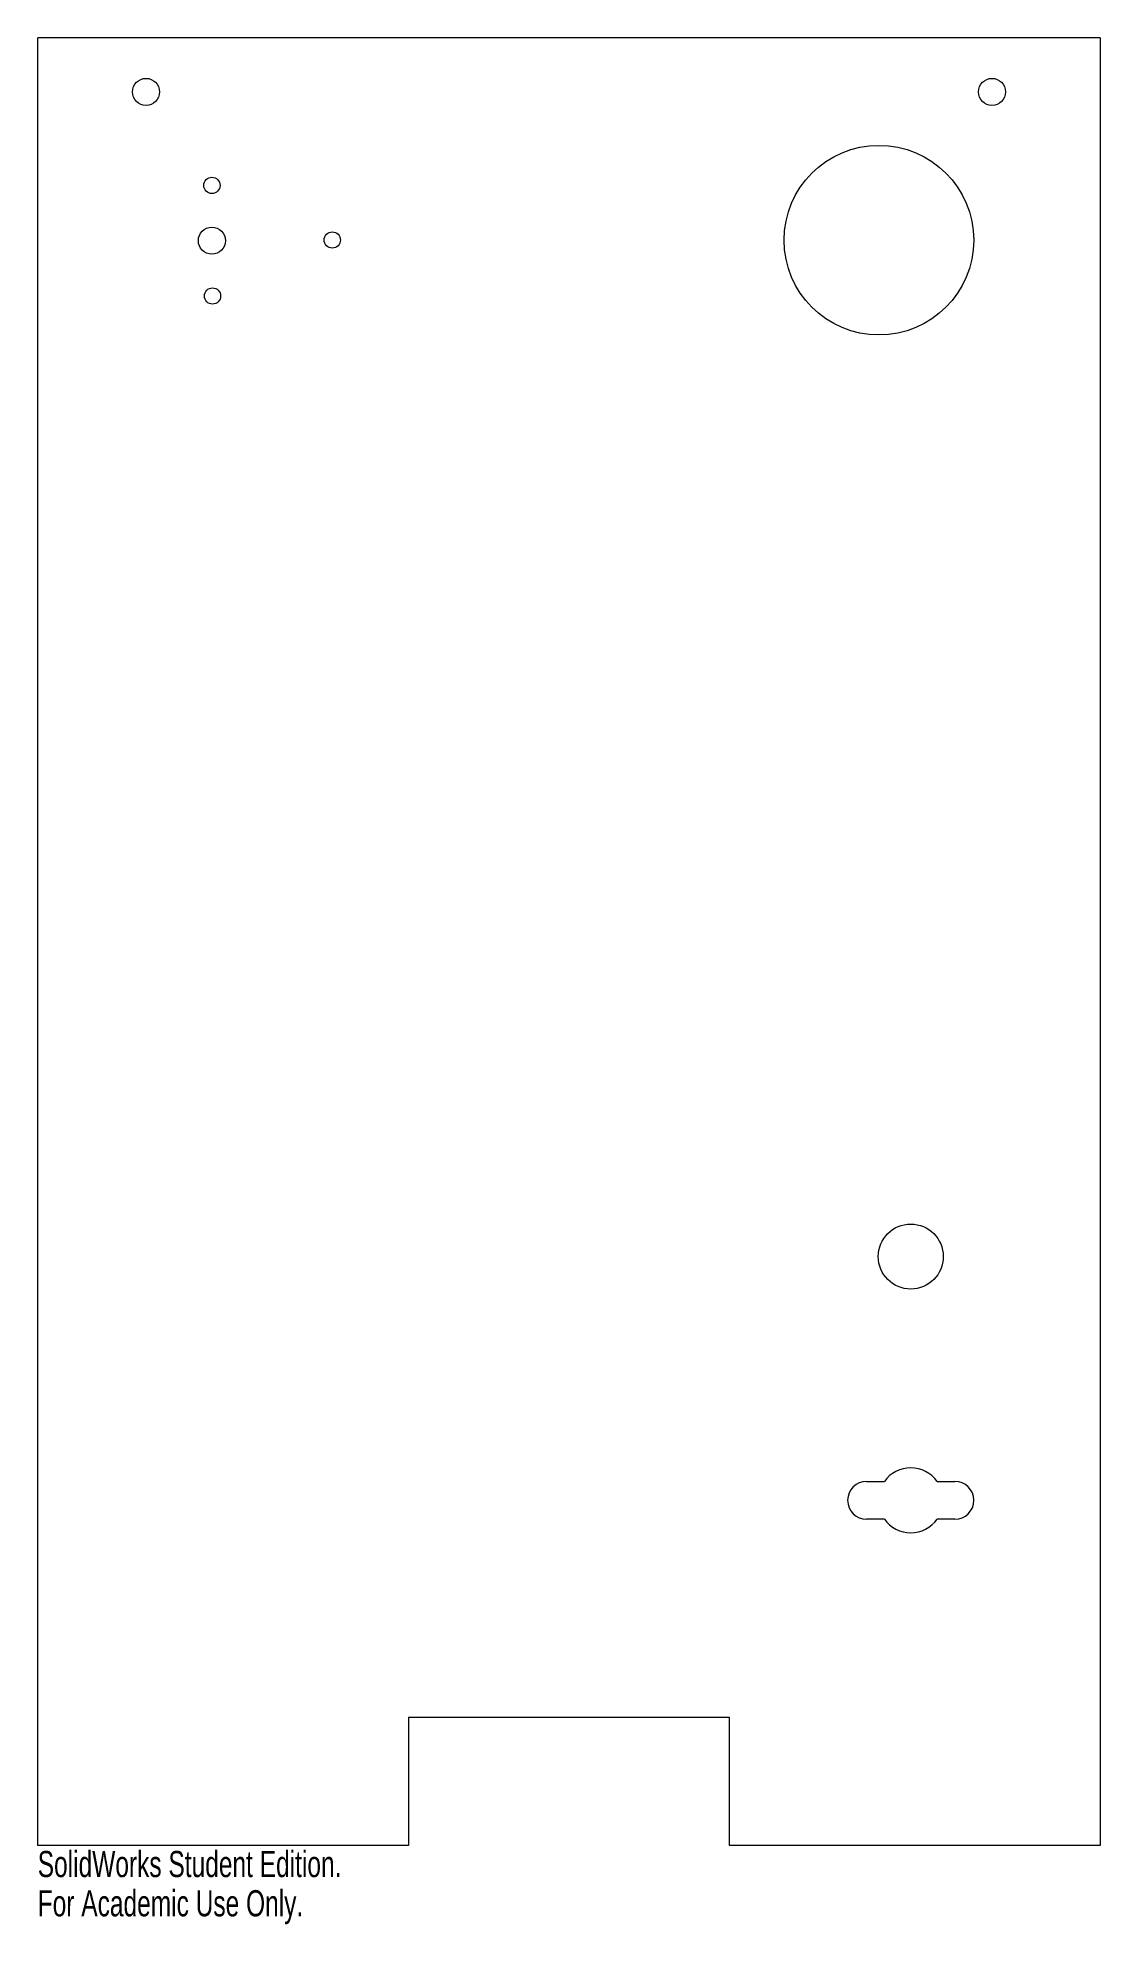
# Model space of a CAD drawing. Header units: millimetres. Extents: x -126 to 70, y -38 to 310.
import ezdxf

# ---------------------------------------------------------------- set-up
doc = ezdxf.new("R2010")
doc.units = ezdxf.units.MM
doc.styles.add('SLDTEXTSTYLE0', font='TXT', dxfattribs={"width": 0.7})

msp = doc.modelspace()

# ---------------------------------------------------------------- linework, layer by layer
at = {"color": 7, "linetype": 'Continuous', "lineweight": 15}
for p, q in [((-126.21, -23.7), (-126.21, 310)), ((70, 310), (-126.21, 310)), ((70, 310), (70, -23.7)), ((26.85, 43.5), (30.13, 43.5)), ((39.87, 43.5), (43.15, 43.5)), ((30.13, 36.5), (26.85, 36.5)), ((43.15, 36.5), (39.87, 36.5)), ((-57.76, 0), (1.55, 0)), ((-57.76, 0), (-57.76, -23.7)), ((1.55, -23.7), (1.55, 0)), ((-57.76, -23.7), (-126.21, -23.7)), ((70, -23.7), (1.55, -23.7))]:
    msp.add_line(p, q, dxfattribs=at)
for centre, radius in [((-106.21, 300), 2.5), ((50, 300), 2.5), ((29.12, 272.63), 17.5), ((-94.05, 282.74), 1.5), ((-94.05, 272.53), 2.5), ((-71.82, 272.66), 1.5), ((-93.93, 262.32), 1.5), ((35, 85), 6)]:
    msp.add_circle(centre, radius, dxfattribs=at)
for centre, radius, start, end in [((35, 40), 6, 35.6853, 144.3147), ((26.85, 40), 3.5, 90, 270), ((43.15, 40), 3.5, 270, 90), ((35, 40), 6, 215.6853, 324.3147)]:
    msp.add_arc(centre, radius, start, end, dxfattribs=at)

# ---------------------------------------------------------------- texts
at = {"color": 7, "linetype": 'Continuous', "char_height": 4.8336, "attachment_point": 1, "style": 'SLDTEXTSTYLE0'}
for s, insert in [('SolidWorks Student Edition.', (-126.21, -24.72)), ('For Academic Use Only.', (-126.21, -31.97))]:
    msp.add_mtext(s, dxfattribs=dict(at, insert=insert))

doc.saveas('drawing.dxf')
